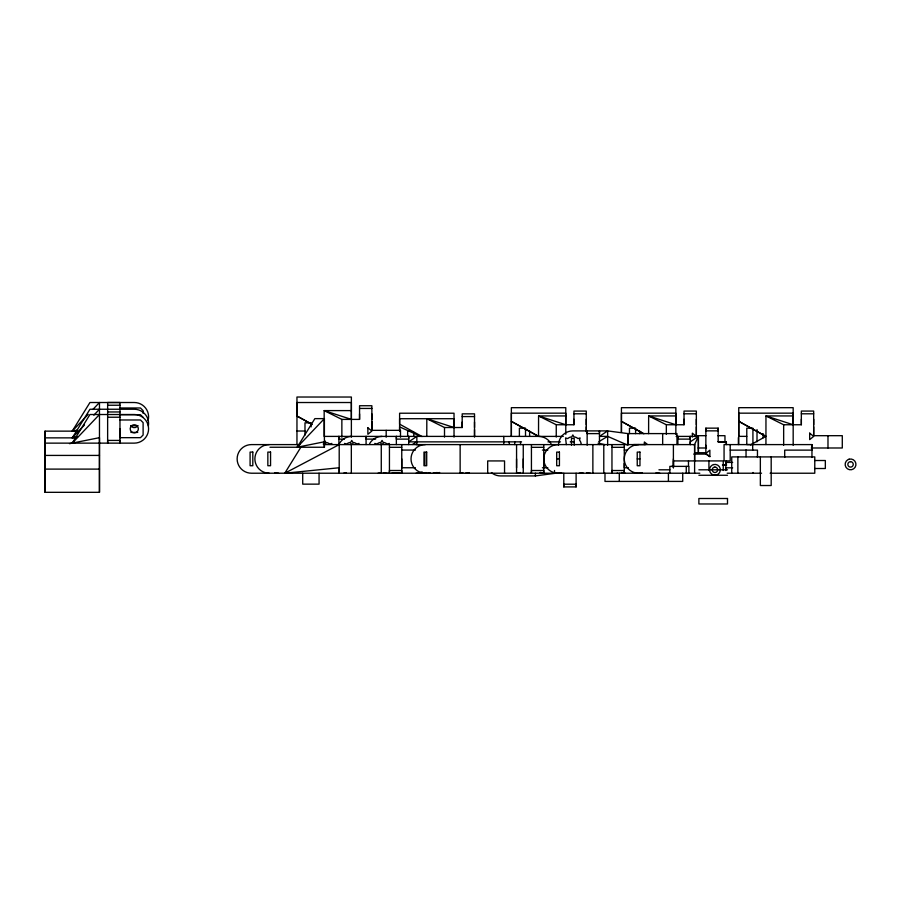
<?xml version="1.0" encoding="UTF-8"?>
<svg xmlns="http://www.w3.org/2000/svg" width="901" height="901" viewBox="0 0 901 901"><rect width="100%" height="100%" fill="white"/><g stroke="black" fill="none" stroke-linecap="round" stroke-linejoin="round"><path stroke-width="1.35" d="M77.7 430.047L72.226 431.14L89.954 402.51L99.47 402.51L99.47 492.318L45.05 492.318L45.05 431.14L77.7 431.14M99.47 492.318L99.47 437.672L69.501 443.675M119.968 428.82L119.968 437.672L140.466 437.672L143.113 435.025L143.113 422.625L140.466 419.979L119.968 419.979M296.958 444.61L296.958 397.026L351.379 397.037L351.379 419.145M304.988 435.104L304.988 422.828L310.44 422.828M311.127 426.916L311.127 422.828M269.973 447.245L324.394 447.245L324.394 441.783L297.184 447.245L324.394 418.627L314.866 418.627L297.184 447.245M341.862 437.176L341.862 419.404L324.169 410.597L324.146 436.478M351.379 437.176L351.379 402.522L296.958 402.522L296.958 416.037L312.32 424.506M341.862 419.404L359.555 419.404L359.555 413.908M359.555 419.404L359.555 405.732L371.876 405.732L371.876 430.34L400.495 430.34L400.495 437.176M371.876 430.34L371.876 421.499M371.876 419.404L371.876 413.908M386.18 437.176L386.18 430.34M401.756 458.913L401.756 467.754L415.429 467.754M407.635 436.411L407.635 430.96L410.09 430.96M413.762 436.411L413.762 432.322M444.508 437.098L444.508 427.524L426.815 418.717L426.781 436.422M454.025 437.098L454.025 413.221L399.605 413.221L399.605 430.96L399.605 426.871L420.598 436.354M444.508 427.524L462.19 427.524L462.19 422.028M462.19 427.524L462.19 413.852L474.523 413.852L474.523 437.086M474.523 436.174L474.523 429.608M474.523 427.524L474.523 422.028M516.566 467.754L516.566 458.913M519.393 436.366L519.393 428.178L524.844 428.178M523.256 467.754L523.256 458.913M525.52 436.366L525.52 428.178M529.608 436.366L529.608 430.915M543.754 467.754L543.754 458.913M556.255 437.053L556.255 424.754L538.573 415.935L538.528 436.366L511.363 421.375L537.345 435.712M576.111 473.239L576.111 486.912L563.789 486.912L563.789 473.239M565.783 434.316L565.783 407.68L511.363 407.68L511.363 436.366L511.363 413.165L565.783 413.165L565.783 425.43M556.255 424.754L573.948 424.754L573.948 419.258M573.948 424.754L573.948 411.07L586.269 411.07L586.269 431.579M586.269 431.264L586.269 426.837M586.269 424.754L586.269 419.258M604.988 473.228L604.988 481.427L682.721 481.416L682.721 473.216M619.302 481.427L619.302 473.228M621.431 432.266L621.431 407.68L675.851 407.68L675.851 434.316M624.28 463.339L624.28 467.765L628.38 467.765M627.862 444.531L627.862 433.595L607.646 430.903L572.845 430.903A14.315 14.315 0 0 0 558.53 445.218M629.461 433.64L629.461 428.178L634.912 428.178M635.599 433.64L635.599 428.178M639.676 433.64L639.676 430.915M644.35 444.553L644.35 441.963L647.357 444.384M662.663 444.531L662.663 433.595M666.335 434.316L666.335 424.754L648.641 415.935L648.607 433.651M668.418 481.416L668.418 473.216M673.396 458.913L673.396 467.765L673.396 444.61M676.978 444.531L676.978 433.595L627.862 433.595L627.862 445.218M666.335 424.754L684.028 424.754L684.028 419.258M684.028 424.754L684.028 411.07L696.349 411.07L696.349 435.69L705.911 435.69M692.34 437.041L692.34 433.156L696.349 436.388M694.615 460.918L694.615 444.598L323.482 444.598M696.349 435.69L696.349 426.837M696.349 424.754L696.349 419.258M690.357 444.576L690.211 441.862L698.388 436.399L698.388 452.719L698.388 436.399L676.11 436.399M709.864 456.627L705.855 453.394L709.864 450.151L709.864 456.627L705.855 454.093L705.855 428.144L718.176 428.144L718.176 430.858L705.855 430.858L705.855 428.144M708.929 470.491L708.929 460.918M718.176 428.144L718.176 441.828L726.352 441.772L726.352 444.508L726.352 441.715L718.176 441.772L726.352 441.715M723.244 470.491L723.244 460.918L673.531 460.929L673.531 466.38L671.628 466.38M724.967 442.526L724.967 435.69L717.815 435.69M726.352 465.006L726.352 460.907M738.752 444.61L738.752 407.68L793.173 407.68L793.173 445.252M752.921 443.191L752.921 428.178M757.009 441.828L757.009 429.552M763.136 437.74L763.136 433.64M783.656 445.252L783.656 424.754L765.963 415.935L765.94 444.542M783.656 424.754L801.349 424.754L801.349 419.258M801.349 424.754L801.349 411.07L813.671 411.07L813.671 435.69L842.289 435.69L842.289 447.988L811.272 447.988M730.204 444.598L730.204 460.918L724.066 460.918L724.066 444.598L811.959 444.598L811.959 450.117L784.703 450.117L784.703 457.438M813.671 435.69L813.671 426.837M813.671 424.754L813.671 419.258M827.985 447.988L827.985 435.69M694.288 445.184L698.388 436.399M74.355 441.355L72.226 443.134L89.954 414.516L134.272 414.516A14.315 14.315 0 0 1 148.586 428.82A14.315 14.315 0 0 1 134.272 443.134L45.05 443.134M301.002 446.986L284.784 473.228L339.204 467.754L339.204 473.228L339.204 444.598L284.784 473.228L287.509 472.507M72.26 431.14L88.208 414.359M92.904 409.426L99.47 402.51L134.272 402.51A14.315 14.315 0 0 1 148.102 420.53M84.457 425.035L72.26 437.863L77.7 436.771M93.839 415.17L99.47 409.245M72.26 443.134L99.47 414.516M74.355 436.084L72.26 437.863L89.954 409.245L134.272 409.245A14.315 14.315 0 0 1 148.372 426.038M412.489 444.486L416.848 441.862M598.917 441.614L607.646 436.366L626.6 444.666M750.567 444.846L765.929 436.366L738.752 421.319L765.929 436.366M331.883 443.427L329.698 444.08A6.33 6.33 0 0 0 325.7 442.425L324.608 440.409M359.048 443.427L356.852 444.08A6.33 6.33 0 0 0 352.854 442.425L351.762 440.409L350.669 442.425A6.33 6.33 0 0 0 346.671 444.08L344.486 443.427M389.333 443.427L387.137 444.08A6.33 6.33 0 0 0 383.139 442.425L382.047 440.409L380.954 442.425A6.33 6.33 0 0 0 376.956 444.08L374.76 443.427M462.855 472.597L460.141 473.228L460.141 444.598M343.698 473.228L346.288 472.642M435.634 473.216L439.643 472.507M520.587 472.507L516.566 473.228L516.566 444.598M433.054 473.216L437.165 472.507M422.152 473.216L426.184 472.575M491.394 472.586A14.315 14.315 0 0 0 500.596 475.931L535.397 475.931L555.613 473.239M107.636 405.236L119.968 405.236M119.968 407.984L140.466 407.984L143.113 410.631L143.113 413.379M359.555 408.446L371.876 408.446M351.379 410.597L324.169 410.597L351.379 419.404M107.636 411.96L119.968 411.96M813.671 413.796L801.349 413.796M573.948 413.796L586.269 413.796M684.028 413.796L696.349 413.796M119.968 414.708L140.466 414.708L143.113 417.354M565.783 415.935L538.573 415.935L565.783 424.754M675.851 415.935L648.641 415.935L675.851 424.754M793.173 415.935L765.963 415.935L793.173 424.754M462.19 416.566L474.523 416.566M107.636 417.231L119.968 417.231M130.904 425.666L137.729 425.666M752.234 428.178L746.783 428.178L746.783 444.553L752.921 444.553M296.958 431.016L304.988 431.016M130.904 432.401L137.729 432.401M324.608 436.399L563.283 436.399M607.646 436.366L599.48 436.366L607.646 430.903L607.646 445.218M746.783 436.366L738.752 436.366L738.752 413.165L793.173 413.165L793.173 425.43M45.05 437.863L76.337 437.863M344.396 439.114L338.911 439.114L338.911 436.388L338.911 444.576M375.661 439.114L366.076 439.114L366.076 436.388L366.076 444.576M521.555 441.862L408.682 441.862L416.848 436.399L416.848 444.396M547.966 441.862L560.501 441.862M570.243 441.862L574.41 441.862M323.256 443.889L325.971 443.889M350.41 443.889L353.124 443.889M380.695 443.889L383.409 443.889M633.617 444.542L645.938 444.553M300.157 444.598L251.447 444.598A14.315 14.315 0 0 0 237.132 458.913A14.315 14.315 0 0 0 251.447 473.216L699.818 473.216M389.435 447.313L401.756 447.313M531.432 447.324L543.754 447.324M611.959 447.324L624.28 447.324M698.129 447.988L706.485 447.988M401.756 450.061L415.429 450.061M542.402 450.072L547.853 450.061M624.28 450.072L627.017 450.072M730.204 450.117L757.459 450.117L757.459 457.438M694.581 452.719L706.193 452.719M693.725 454.093L705.855 454.093M45.05 455.422L99.47 455.422M556.694 458.913L559.431 458.913M637.232 458.924L639.958 458.924M814.774 460.512L825.339 460.512L825.339 468.509L814.774 468.509M732.648 462.416L725.846 462.416L725.846 470.525M722.816 465.017L726.521 465.017L722.422 465.017M542.402 467.754L547.853 467.754M725.846 467.822L732.648 467.822M45.05 469.106L99.47 469.106M658.946 469.804L669.848 469.804M698.883 469.804L727.501 469.804M727.197 473.228L761.548 473.216M770.118 473.228L814.774 473.228L814.774 456.908L731.736 456.908L731.736 473.228M698.883 475.266L727.501 475.266M617.05 473.216L617.624 473.216M686.438 473.216L687.012 473.216M540.363 472.575L544.407 473.216L541.692 472.597M540.296 472.507L544.407 473.216L540.386 472.507M621.318 472.507L625.339 473.228M598.095 443.213L604.92 444.644M428.043 472.642L430.633 473.228M426.815 418.717L454.025 427.524L454.025 418.717L399.605 418.717L399.605 424.146L422.051 436.535M296.958 416.037L311.149 423.853M643.877 433.764L621.431 421.375L642.695 433.099M508.874 441.862L509.561 444.396M811.959 444.598L811.959 457.438M771.188 456.908L771.188 485.526L760.354 485.526L760.354 456.908M753.09 472.496L753.09 473.228M752.684 444.598L752.684 450.117M746.039 449.881L746.039 456.751M738.37 437.582L738.37 444.441M737.874 456.908L737.874 473.228M705.855 445.252L705.855 446.434M694.615 444.598L694.615 473.216M690.211 444.587L690.211 436.399L690.211 439.114L677.89 439.114L677.89 436.399L677.89 444.587M688.905 473.228L688.905 466.38L669.848 466.38L669.848 473.228M688.488 460.929L688.488 466.38M686.258 466.38L686.258 473.228M675.851 425.43L675.851 413.165L621.431 413.165L621.431 432.266M624.28 444.598L624.28 473.228L624.28 470.513L611.959 470.513L611.959 473.228L611.959 444.598M603.783 444.598L603.783 473.228M599.48 444.531L599.469 430.903L599.48 433.618L587.148 433.618L587.148 430.903L587.148 445.218M592.869 444.598L592.869 473.228M576.111 486.912L576.111 484.197L563.789 484.197L563.789 486.912M574.207 445.218L574.207 438.393L571.493 438.393L571.493 445.218M566.324 444.61L565.558 437.931L567.754 438.584A6.33 6.33 0 0 1 571.752 436.929L572.845 434.913L573.937 436.929A6.33 6.33 0 0 1 577.935 438.584L580.12 437.931L579.478 440.127A6.33 6.33 0 0 1 581.134 444.125M554.52 470.48L554.52 473.228M543.754 444.598L543.754 473.228L543.754 470.502L531.432 470.502L531.432 473.228L531.432 444.598M535.397 473.205L535.397 475.931M523.256 444.598L523.256 473.228M520.541 441.862L520.541 444.587M514.708 441.862L514.708 444.587M504.549 473.228L504.549 460.929L487.689 460.929L487.689 473.228M503.794 436.399L503.794 444.396M424.912 452.707L424.912 465.107M408.682 444.587L408.682 436.399L408.682 439.114L396.361 439.114L396.361 436.399L396.361 444.587M401.756 444.598L401.756 473.216L401.756 470.502L389.435 470.502L389.435 473.216L389.435 444.598M381.269 444.598L381.269 473.216M351.334 444.598L351.334 473.216M324.394 418.627L324.394 447.245M319.067 473.228L319.067 484.141L302.713 484.141L302.713 473.228M45.05 431.14L45.05 492.318M538.595 436.399A14.315 14.315 0 0 1 550.995 443.551M369.658 443.551A14.315 14.315 0 0 1 382.047 436.399M339.373 443.551A14.315 14.315 0 0 1 351.762 436.399M137.819 425.599A4.088 4.088 0 0 1 130.735 425.599M590.414 473.228A14.315 14.315 0 0 1 586.72 472.732M278.6 473.216A14.315 14.315 0 0 1 274.906 472.732M469.139 472.732A14.315 14.315 0 0 1 465.445 473.228M395.269 472.732A14.315 14.315 0 0 1 391.563 473.216M400.832 473.228A14.315 14.315 0 0 1 397.127 472.732M582.913 472.732A14.315 14.315 0 0 1 579.208 473.228M387.34 473.228A14.315 14.315 0 0 1 383.635 472.732M381.787 472.732A14.315 14.315 0 0 1 378.082 473.216M269.196 473.216A14.315 14.315 0 0 1 254.882 458.913A14.315 14.315 0 0 1 269.196 444.598M396.778 472.732A14.315 14.315 0 0 1 393.073 473.228M398.253 473.228A14.315 14.315 0 0 1 394.548 472.732M659.814 473.228A14.315 14.315 0 0 1 656.108 472.732M422.118 471.876A14.315 14.315 0 0 1 416.071 473.216M416.071 444.598A14.315 14.315 0 0 1 419.776 445.083M425.34 473.228A14.315 14.315 0 0 1 411.025 458.913A14.315 14.315 0 0 1 425.34 444.598M642.3 472.743A14.315 14.315 0 0 1 624.404 460.783A14.315 14.315 0 0 1 638.595 444.598M561.762 472.732A14.315 14.315 0 0 1 543.877 460.783A14.315 14.315 0 0 1 558.068 444.598M107.636 440.42L107.636 443.134L107.636 402.51L119.968 402.51L119.968 443.134L119.968 440.42L107.636 440.42M367.867 427.806L367.867 434.282L371.876 431.05L367.867 427.806M809.672 433.156L809.672 439.632L813.671 436.388L809.672 433.156M713.547 464.578L712.24 465.119A5.406 5.406 0 0 0 711.846 474.23A5.406 5.406 0 0 0 720.271 470.739A5.406 5.406 0 0 0 713.547 464.578M849.147 459.183L847.852 459.724A5.406 5.406 0 0 0 847.447 468.824A5.406 5.406 0 0 0 855.871 465.333A5.406 5.406 0 0 0 849.147 459.183M714.943 467.078L714.245 467.168A2.714 2.714 0 0 0 712.86 471.55A2.714 2.714 0 0 0 717.41 470.953A2.714 2.714 0 0 0 714.943 467.078M850.544 461.684L849.846 461.774A2.714 2.714 0 0 0 848.46 466.144A2.714 2.714 0 0 0 853.01 465.547A2.714 2.714 0 0 0 850.544 461.684M252.809 452.088L250.095 452.088L250.095 465.727L252.809 465.727L252.809 452.088M270.559 452.088L267.845 452.088L267.845 465.727L270.559 465.727L270.559 452.088M426.691 452.088L423.977 452.088L423.977 465.727L426.702 465.727L426.702 452.088M559.42 452.099L556.694 452.099L556.694 465.738L559.431 465.738L559.431 452.099M639.947 452.099L637.232 452.099L637.232 465.738L639.958 465.738L639.947 452.099M727.501 498.501L698.883 498.501L698.883 503.974L727.501 503.974L727.501 498.501M131.388 431.714A4.088 4.088 0 0 0 138.225 429.878A4.088 4.088 0 0 0 133.213 424.878A4.088 4.088 0 0 0 131.388 431.714"/></g></svg>
